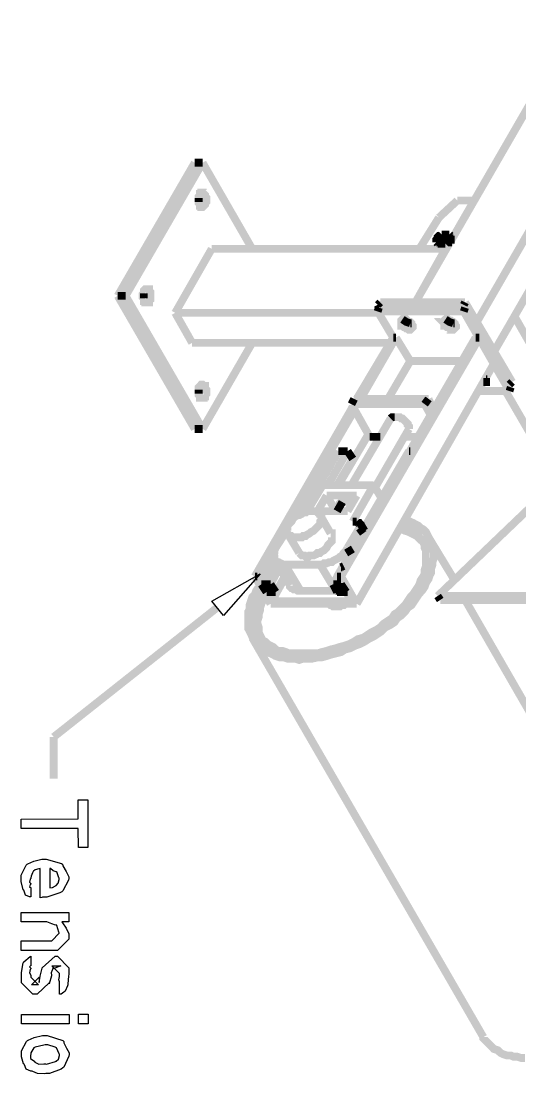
# Model space of a CAD drawing. Extents: x 0.1 to 11.6, y 0.3 to 16.3.
# Drawn here: x 2.053 to 2.69, y 10.21 to 11.554 of the extents above; entities that cross this region are included whole.
import ezdxf

# ---------------------------------------------------------------- set-up
doc = ezdxf.new("R2010")
doc.units = 0
doc.layers.get('0').update_dxf_attribs({"linetype": 'CONTINUOUS'})

msp = doc.modelspace()

# ---------------------------------------------------------------- linework, layer by layer
at = {"color": 0, "const_width": 0.01}
for points in [[(2.55664, 11.195), (3.87001, 13.4717)], [(2.63499, 11.17), (3.96332, 13.4717)], [(2.27501, 11.3733), (2.17665, 11.2033)], [(2.285, 11.3733), (2.18668, 11.2033)], [(2.285, 11.3733), (2.27501, 11.3733)], [(2.34831, 11.2633), (2.285, 11.3733)], [(2.28, 11.3233), (2.28, 11.3283)], [(2.61003, 11.325), (2.58664, 11.3033)], [(2.62999, 11.325), (2.61003, 11.325)], [(2.56168, 11.2633), (2.58664, 11.3033)], [(2.59, 11.2817), (2.58832, 11.28), (2.58664, 11.28), (2.58501, 11.2783), (2.58501, 11.2767), (2.58333, 11.275), (2.58333, 11.2733), (2.58333, 11.2717)], [(2.59999, 11.2817), (2.59, 11.2817)], [(2.595, 11.2717), (2.59668, 11.2733), (2.59831, 11.275), (2.59999, 11.275), (2.59999, 11.2767), (2.59999, 11.2783), (2.59999, 11.28), (2.59999, 11.2817)], [(2.595, 11.27), (2.59668, 11.2717), (2.59831, 11.2717), (2.59831, 11.2733), (2.59999, 11.275), (2.60167, 11.275), (2.60167, 11.2767), (2.60167, 11.2783), (2.60167, 11.28)], [(2.60167, 11.28), (2.59999, 11.2817)], [(2.25, 11.1816), (2.29665, 11.2633)], [(2.29665, 11.2633), (2.595, 11.2633)], [(2.55664, 11.195), (2.595, 11.2633)], [(2.58333, 11.2717), (2.58501, 11.27)], [(2.58333, 11.2717), (2.595, 11.2717)], [(2.58333, 11.2717), (2.58501, 11.27)], [(2.58501, 11.27), (2.58664, 11.27)], [(2.58501, 11.27), (2.595, 11.27)], [(2.595, 11.27), (2.595, 11.2717)], [(2.65668, 11.1317), (2.73665, 11.27)], [(2.18668, 11.2033), (2.17665, 11.2033)], [(2.17665, 11.2033), (2.27501, 11.0333)], [(2.18668, 11.2033), (2.285, 11.0333)], [(2.21001, 11.2), (2.21001, 11.2067)], [(2.51167, 11.195), (2.50836, 11.1917)], [(2.51167, 11.195), (2.62001, 11.195)], [(2.62001, 11.195), (2.61833, 11.1917)], [(2.62001, 11.195), (2.68001, 11.0933)], [(2.25, 11.1816), (2.50999, 11.1816)], [(2.27165, 11.1433), (2.25, 11.1816)], [(2.50999, 11.1883), (2.50836, 11.1917)], [(2.50836, 11.1917), (2.61833, 11.1917)], [(2.50999, 11.1883), (2.50836, 11.1833)], [(2.50836, 11.1833), (2.61833, 11.1833)], [(2.52832, 11.15), (2.50836, 11.1833)], [(2.50999, 11.1883), (2.62001, 11.1883)], [(2.61833, 11.1917), (2.67665, 11.09)], [(2.62001, 11.1883), (2.61833, 11.1833)], [(2.61833, 11.1833), (2.67665, 11.0817)], [(2.62001, 11.1883), (2.67833, 11.0866)], [(2.55333, 11.165), (2.55165, 11.165), (2.55003, 11.165), (2.54833, 11.165), (2.54665, 11.1667), (2.54497, 11.1667), (2.54335, 11.1683), (2.54167, 11.17), (2.53999, 11.1717), (2.53999, 11.1733)], [(2.53999, 11.1733), (2.54497, 11.17), (2.55003, 11.1683)], [(2.55003, 11.1683), (2.55165, 11.1683)], [(2.60835, 11.165), (2.60667, 11.165), (2.60499, 11.165), (2.60335, 11.165), (2.60167, 11.165), (2.59999, 11.1667), (2.59831, 11.1683), (2.59668, 11.17), (2.595, 11.1717), (2.595, 11.1733)], [(2.595, 11.1733), (2.59999, 11.17), (2.60499, 11.1683)], [(2.60499, 11.1683), (2.60667, 11.1683)], [(2.78, 11.0067), (2.68332, 11.1767)], [(2.58501, 10.82), (2.93832, 11.1583)], [(2.27165, 11.1433), (2.52501, 11.1433)], [(2.285, 11.0333), (2.34831, 11.1433)], [(2.63336, 11.15), (2.45665, 10.845)], [(2.63835, 11.15), (2.46164, 10.845)], [(2.52832, 11.15), (2.48167, 11.0717)], [(2.53168, 11.15), (2.48665, 11.0717)], [(2.52832, 11.15), (2.53168, 11.15)], [(2.53168, 11.15), (2.55003, 11.12)], [(2.63336, 11.15), (2.63835, 11.15)], [(2.63835, 11.15), (2.65668, 11.1166)], [(2.65668, 11.1166), (2.48167, 10.81)], [(2.55003, 11.12), (2.52165, 11.0717)], [(2.55003, 11.12), (2.61664, 11.12)], [(2.64333, 11.0933), (2.64665, 11.0933), (2.64665, 11.095), (2.64665, 11.0983)], [(2.64665, 11.0967), (2.64833, 11.0967)], [(2.68001, 11.0933), (2.67665, 11.09)], [(2.28, 11.0783), (2.28, 11.0833)], [(2.67665, 11.0817), (2.63835, 11.0817)], [(2.67165, 11.0817), (2.73833, 10.9667)], [(2.67833, 11.0866), (2.67665, 11.0817)], [(2.47667, 11.0617), (2.35167, 10.845)], [(2.47835, 11.0717), (2.47499, 11.065)], [(2.49832, 11.0233), (2.47499, 11.065)], [(2.47499, 11.065), (2.56836, 11.065)], [(2.47835, 11.0717), (2.57335, 11.0717)], [(2.57335, 11.0717), (2.56836, 11.065)], [(2.56836, 11.065), (2.57667, 11.05)], [(2.57335, 11.0717), (2.58003, 11.0566)], [(2.47835, 11.0566), (2.35499, 10.845)], [(2.53, 11.0483), (2.52669, 11.0483), (2.52501, 11.0467)], [(2.53, 11.0483), (2.53168, 11.0483), (2.535, 11.0483), (2.53668, 11.0483), (2.53836, 11.0467), (2.53999, 11.0467), (2.54167, 11.045), (2.54335, 11.0433), (2.54497, 11.0417), (2.54665, 11.04), (2.54665, 11.0384), (2.54833, 11.0367), (2.54833, 11.035), (2.54833, 11.0333)], [(2.52501, 11.0467), (2.47499, 10.9616)], [(2.285, 11.0333), (2.27501, 11.0333)], [(2.49669, 11.0267), (2.45833, 10.9616)], [(2.51167, 11.0233), (2.49832, 11.0233)], [(2.50499, 10.9583), (2.54833, 11.0333)], [(2.56, 11.0233), (2.54167, 11.0233)], [(2.41336, 10.9267), (2.45833, 11.005)], [(2.47, 11.005), (2.44499, 10.9616)], [(2.47667, 10.995), (2.45665, 10.9616)], [(2.45833, 11.005), (2.47, 11.005)], [(2.47667, 10.995), (2.47, 11.005)], [(2.49001, 10.905), (2.54833, 11.005)], [(2.54833, 11.005), (2.55003, 11.005)], [(2.41835, 10.9283), (2.43832, 10.9616)], [(2.50331, 10.9616), (2.43832, 10.9616)], [(2.50331, 10.9616), (2.47667, 10.915)], [(2.51335, 10.945), (2.50331, 10.9616)], [(2.44336, 10.9483), (2.43164, 10.9283)], [(2.48167, 10.9483), (2.44336, 10.9483)], [(2.45503, 10.9283), (2.44336, 10.9483)], [(2.46332, 10.94), (2.45665, 10.9283)], [(2.46001, 10.935), (2.46001, 10.9367), (2.46001, 10.9383), (2.46164, 10.94), (2.46332, 10.94), (2.46332, 10.9417), (2.465, 10.9417), (2.46669, 10.9417), (2.46832, 10.9417), (2.47168, 10.9417), (2.47331, 10.94), (2.47499, 10.94), (2.47667, 10.9383)], [(2.47, 10.9283), (2.48167, 10.9483)], [(2.43164, 10.9283), (2.47, 10.9283)], [(2.35667, 10.8333), (2.35667, 10.8317), (2.35335, 10.8267), (2.35167, 10.8217), (2.34831, 10.8184), (2.34668, 10.8133), (2.345, 10.8083), (2.345, 10.8033), (2.34332, 10.8), (2.34332, 10.795), (2.34332, 10.7917), (2.34332, 10.7867), (2.34332, 10.7833), (2.34332, 10.7783), (2.345, 10.775), (2.34668, 10.7717), (2.34831, 10.7683), (2.34999, 10.765), (2.35167, 10.7617), (2.35499, 10.7584), (2.35667, 10.755), (2.36003, 10.7533), (2.36333, 10.75), (2.36664, 10.7483), (2.37169, 10.7467), (2.375, 10.745), (2.37831, 10.7433), (2.38336, 10.7416), (2.38835, 10.7416), (2.39333, 10.74), (2.39833, 10.74), (2.40332, 10.74), (2.40831, 10.7383), (2.41336, 10.74), (2.41997, 10.74), (2.42503, 10.74), (2.43164, 10.7416), (2.43668, 10.7416), (2.44336, 10.7433), (2.44835, 10.745), (2.45503, 10.7467), (2.46164, 10.7483), (2.46669, 10.7517), (2.47331, 10.7533), (2.47999, 10.7567), (2.48503, 10.7584), (2.49164, 10.7617), (2.49669, 10.765), (2.50331, 10.7683), (2.50836, 10.7717), (2.51335, 10.775), (2.51833, 10.78), (2.52501, 10.7833), (2.53, 10.7867), (2.53331, 10.7917), (2.53836, 10.795), (2.54335, 10.8), (2.54665, 10.805), (2.55165, 10.8083), (2.55501, 10.8133), (2.55832, 10.8184), (2.56168, 10.8233), (2.565, 10.8267), (2.56836, 10.8317), (2.56999, 10.8366), (2.57335, 10.8417), (2.57497, 10.8467), (2.57667, 10.85), (2.57667, 10.855), (2.57835, 10.86), (2.57835, 10.8633), (2.58003, 10.8683), (2.58003, 10.8733), (2.58003, 10.8767), (2.57835, 10.88), (2.57835, 10.885), (2.57667, 10.8883), (2.57497, 10.8917), (2.57335, 10.895), (2.57167, 10.8983), (2.56999, 10.9017), (2.56668, 10.905), (2.56332, 10.9067), (2.56, 10.91), (2.55664, 10.9117), (2.55333, 10.9134), (2.55003, 10.915), (2.54497, 10.9167), (2.54335, 10.9183)], [(2.44835, 10.9), (2.435, 10.9233)], [(2.47667, 10.915), (2.48167, 10.915)], [(2.48503, 10.9067), (2.48665, 10.9083), (2.48665, 10.91), (2.48665, 10.9117), (2.48503, 10.9134), (2.48335, 10.9134), (2.48167, 10.915)], [(2.36165, 10.8267), (2.36003, 10.825), (2.35835, 10.8217), (2.35667, 10.8167), (2.35499, 10.8117), (2.35335, 10.8083), (2.35335, 10.8033), (2.35167, 10.8), (2.35167, 10.795), (2.35167, 10.7917), (2.35167, 10.7867), (2.35335, 10.7833), (2.35335, 10.78), (2.35499, 10.7767), (2.35667, 10.7733), (2.35835, 10.77), (2.36003, 10.7667), (2.36165, 10.7633), (2.36501, 10.7617), (2.36833, 10.7584), (2.37169, 10.7567), (2.375, 10.755), (2.37831, 10.7517), (2.38167, 10.75), (2.38667, 10.75), (2.39165, 10.7483), (2.39501, 10.7467), (2.40001, 10.7467), (2.405, 10.7467), (2.41, 10.7467), (2.41499, 10.7467), (2.41997, 10.7467), (2.42665, 10.7467), (2.43164, 10.7467), (2.43668, 10.7483), (2.44336, 10.75), (2.44835, 10.7517), (2.45503, 10.7533), (2.46001, 10.755), (2.46669, 10.7567), (2.47168, 10.7584), (2.47835, 10.7617), (2.48335, 10.765), (2.49001, 10.7667), (2.49501, 10.77), (2.5, 10.7733), (2.50667, 10.7767), (2.51167, 10.78), (2.51665, 10.785), (2.52165, 10.7884), (2.52669, 10.7917), (2.53, 10.7967), (2.535, 10.8), (2.53999, 10.805), (2.54335, 10.8083), (2.54665, 10.8133), (2.55003, 10.8184), (2.55333, 10.8217), (2.55664, 10.8267), (2.56, 10.8317), (2.56168, 10.835), (2.56332, 10.84), (2.56668, 10.845), (2.56836, 10.8483), (2.56836, 10.8533), (2.56999, 10.8583), (2.56999, 10.8617), (2.56999, 10.8666), (2.56999, 10.87), (2.56999, 10.875), (2.56999, 10.8783), (2.56836, 10.8817), (2.56836, 10.885), (2.56668, 10.8883), (2.565, 10.8917), (2.56168, 10.895), (2.56, 10.8983), (2.55664, 10.9), (2.55501, 10.9033), (2.55165, 10.905), (2.54833, 10.9067), (2.54335, 10.9083), (2.53999, 10.91), (2.53836, 10.9117)], [(2.39333, 10.905), (2.37831, 10.8817)], [(2.39333, 10.9), (2.40831, 10.875)], [(2.40831, 10.875), (2.41, 10.8733), (2.41168, 10.8717), (2.41336, 10.8717), (2.41499, 10.8717), (2.41667, 10.87), (2.41997, 10.87), (2.42165, 10.8717), (2.42503, 10.8717), (2.42665, 10.8717), (2.43001, 10.8733), (2.43164, 10.875), (2.435, 10.875), (2.43668, 10.8767), (2.44, 10.8783), (2.44168, 10.88), (2.44336, 10.8817), (2.44499, 10.885), (2.44667, 10.8867), (2.44835, 10.8883), (2.44997, 10.89), (2.44997, 10.8917), (2.44997, 10.8933), (2.44997, 10.8967), (2.44997, 10.8983), (2.44997, 10.9), (2.44835, 10.9)], [(2.47, 10.8817), (2.48503, 10.9067)], [(2.49001, 10.9), (2.48503, 10.9067)], [(2.49164, 10.9033), (2.48665, 10.9117)], [(2.53668, 10.9067), (2.53999, 10.905), (2.54335, 10.9033), (2.54833, 10.9017), (2.55165, 10.9), (2.55501, 10.8983), (2.55832, 10.8967), (2.56168, 10.8933), (2.56332, 10.8917), (2.56668, 10.8883), (2.56668, 10.8867)], [(2.60667, 10.84), (2.57335, 10.895)], [(2.37831, 10.8817), (2.37668, 10.8783), (2.37668, 10.8767), (2.37668, 10.875), (2.375, 10.8717), (2.37668, 10.87), (2.37668, 10.8683), (2.37668, 10.8666), (2.37831, 10.865), (2.37999, 10.8633), (2.38167, 10.8633), (2.38336, 10.8617), (2.38499, 10.8617), (2.38835, 10.86), (2.38997, 10.86)], [(2.435, 10.86), (2.43832, 10.86), (2.44, 10.8617), (2.44336, 10.8617), (2.44667, 10.8633), (2.44997, 10.8633), (2.45167, 10.865), (2.45503, 10.8666), (2.45833, 10.8683), (2.46001, 10.87), (2.46332, 10.8717), (2.465, 10.875), (2.46669, 10.8767), (2.46832, 10.8783), (2.47, 10.8817)], [(2.47, 10.8817), (2.47499, 10.8733)], [(2.36003, 10.835), (2.37831, 10.865)], [(2.37668, 10.8666), (2.39665, 10.8333)], [(2.38997, 10.86), (2.435, 10.86)], [(2.38997, 10.86), (2.41, 10.8267)], [(2.45503, 10.8267), (2.435, 10.86)], [(2.38336, 10.8567), (2.37169, 10.835)], [(2.45167, 10.835), (2.46332, 10.8567)], [(2.465, 10.8583), (2.46164, 10.8567)], [(2.46164, 10.8567), (2.46332, 10.8567)], [(2.37169, 10.81), (2.35167, 10.845)], [(2.35167, 10.845), (2.35499, 10.845)], [(2.35499, 10.845), (2.37332, 10.8133)], [(2.37169, 10.835), (2.36003, 10.835)], [(2.36664, 10.825), (2.36003, 10.835)], [(2.37831, 10.825), (2.37169, 10.835)], [(2.38997, 10.8433), (2.37332, 10.8133)], [(2.38997, 10.845), (2.37831, 10.825)], [(2.41, 10.8267), (2.40668, 10.8267), (2.405, 10.8283), (2.40169, 10.8283), (2.40001, 10.83), (2.39833, 10.83), (2.39665, 10.8317), (2.39665, 10.8333)], [(2.46164, 10.835), (2.45167, 10.835)], [(2.45665, 10.825), (2.45167, 10.835)], [(2.47499, 10.8133), (2.45665, 10.845)], [(2.45665, 10.845), (2.46164, 10.845)], [(2.46164, 10.845), (2.48167, 10.81)], [(2.46164, 10.8366), (2.46164, 10.835)], [(2.46832, 10.825), (2.46164, 10.835)], [(2.36003, 10.7667), (2.35835, 10.77), (2.35667, 10.7733), (2.35667, 10.7767), (2.35667, 10.78), (2.35499, 10.785), (2.35499, 10.7884), (2.35667, 10.7933), (2.35667, 10.7967), (2.35835, 10.8017), (2.35835, 10.805), (2.36003, 10.81), (2.36165, 10.815), (2.36501, 10.8184), (2.36501, 10.82)], [(2.37831, 10.825), (2.36664, 10.825)], [(2.41, 10.8267), (2.45503, 10.8267)], [(2.45503, 10.8267), (2.45665, 10.8267)], [(2.46832, 10.825), (2.45665, 10.825)], [(2.46832, 10.825), (2.47, 10.825)], [(2.81999, 10.82), (2.58501, 10.82)], [(2.58832, 10.815), (2.58501, 10.82)], [(2.30333, 10.805), (2.095, 10.64)], [(2.48167, 10.81), (2.37169, 10.81)], [(2.37332, 10.8133), (2.47499, 10.8133)], [(2.44499, 10.81), (2.44667, 10.81), (2.44835, 10.8083), (2.44997, 10.8083), (2.45167, 10.8066), (2.45503, 10.8066), (2.45665, 10.8066), (2.46001, 10.8066), (2.46164, 10.8083), (2.465, 10.8083), (2.46669, 10.81), (2.46832, 10.81)], [(2.82335, 10.815), (2.58832, 10.815)], [(2.86664, 10.3867), (2.62001, 10.815)], [(2.34831, 10.7667), (2.64333, 10.2567)], [(2.095, 10.64), (2.095, 10.5866)], [(2.64333, 10.2567), (2.64333, 10.255), (2.64665, 10.2517), (2.64833, 10.25), (2.65169, 10.2467), (2.655, 10.2433), (2.65668, 10.2416), (2.66168, 10.24), (2.66499, 10.2367), (2.66835, 10.235), (2.67333, 10.2333), (2.67833, 10.2333), (2.68164, 10.2317), (2.68668, 10.2317), (2.69168, 10.23), (2.69667, 10.23)]]:
    msp.add_lwpolyline(points, dxfattribs=at)
for points in [[(2.28168, 11.32), (2.28168, 11.3184), (2.28331, 11.3184), (2.28331, 11.3167), (2.285, 11.3167), (2.28668, 11.3184), (2.28836, 11.32), (2.28836, 11.3217), (2.28999, 11.3233), (2.28999, 11.325), (2.28999, 11.3267), (2.28999, 11.3283), (2.28836, 11.33), (2.28836, 11.3317), (2.28668, 11.3333), (2.285, 11.3333), (2.285, 11.335), (2.28331, 11.335), (2.28331, 11.3333), (2.28168, 11.3333), (2.28168, 11.3317), (2.28, 11.33), (2.28, 11.3283), (2.28, 11.325), (2.28, 11.3233), (2.28, 11.3217), (2.28168, 11.32)], [(2.21001, 11.1967), (2.21164, 11.1967), (2.21164, 11.195), (2.21332, 11.195), (2.215, 11.195), (2.21669, 11.195), (2.21669, 11.1967), (2.21832, 11.1983), (2.21832, 11.2), (2.21832, 11.2017), (2.21832, 11.2033), (2.21832, 11.205), (2.21832, 11.2067), (2.21832, 11.2083), (2.21669, 11.21), (2.21669, 11.2116), (2.215, 11.2116), (2.21332, 11.2116), (2.21164, 11.2116), (2.21001, 11.21), (2.21001, 11.2083), (2.21001, 11.2067), (2.20833, 11.205), (2.20833, 11.2033), (2.20833, 11.2017), (2.21001, 11.2), (2.21001, 11.1983), (2.21001, 11.1967)], [(2.54833, 11.16), (2.55003, 11.16), (2.55165, 11.1617), (2.55333, 11.1634), (2.55333, 11.165), (2.55165, 11.1667), (2.55165, 11.1683), (2.55003, 11.17), (2.54833, 11.17), (2.54665, 11.1717), (2.54497, 11.1733), (2.54335, 11.1733), (2.54167, 11.1733), (2.53999, 11.1733), (2.53836, 11.1717), (2.53836, 11.17), (2.53836, 11.1683), (2.53836, 11.1667), (2.53836, 11.165), (2.53999, 11.165), (2.54167, 11.1634), (2.54335, 11.1634), (2.54497, 11.1617), (2.54665, 11.1617), (2.54833, 11.16)], [(2.60335, 11.16), (2.60499, 11.16), (2.60667, 11.1617), (2.60835, 11.1634), (2.60835, 11.165), (2.60667, 11.1667), (2.60667, 11.1683), (2.60499, 11.17), (2.60335, 11.17), (2.60167, 11.1717), (2.59999, 11.1717), (2.59831, 11.1733), (2.59668, 11.1733), (2.595, 11.1733), (2.59332, 11.1717), (2.59332, 11.17), (2.59169, 11.17), (2.59332, 11.1683), (2.59332, 11.1667), (2.59332, 11.165), (2.595, 11.165), (2.59668, 11.1634), (2.59831, 11.1634), (2.59999, 11.1617), (2.60167, 11.1617), (2.60167, 11.16), (2.60335, 11.16)], [(2.28168, 11.075), (2.28168, 11.0733), (2.28331, 11.0733), (2.285, 11.0733), (2.28668, 11.0733), (2.28668, 11.075), (2.28836, 11.075), (2.28836, 11.0767), (2.28999, 11.0783), (2.28999, 11.08), (2.28999, 11.0817), (2.28999, 11.0833), (2.28836, 11.085), (2.28836, 11.0866), (2.28836, 11.0883), (2.28668, 11.0883), (2.285, 11.09), (2.28331, 11.09), (2.28168, 11.0883), (2.28, 11.0866), (2.28, 11.085), (2.28, 11.0833), (2.28, 11.0817), (2.28, 11.08), (2.28, 11.0783), (2.28, 11.0767), (2.28168, 11.075)], [(2.40001, 10.9183), (2.39833, 10.915), (2.39665, 10.9134), (2.39501, 10.9117), (2.39333, 10.91), (2.39333, 10.9083), (2.39333, 10.905), (2.39333, 10.9033), (2.39333, 10.9017), (2.39333, 10.9), (2.39333, 10.8983), (2.39501, 10.8983), (2.39665, 10.8967), (2.39833, 10.8967), (2.40001, 10.895), (2.40169, 10.895), (2.40332, 10.895), (2.40668, 10.895), (2.40831, 10.895), (2.41168, 10.895), (2.41336, 10.8967), (2.41667, 10.8967), (2.41835, 10.8983), (2.42165, 10.9), (2.42333, 10.9017), (2.42665, 10.9033), (2.42833, 10.905), (2.43001, 10.9067), (2.43164, 10.9083), (2.43332, 10.91), (2.435, 10.9117), (2.435, 10.915), (2.43668, 10.9167), (2.43668, 10.9183), (2.43668, 10.92), (2.43668, 10.9217), (2.435, 10.9233), (2.435, 10.925), (2.43332, 10.925), (2.43164, 10.9267), (2.43001, 10.9283), (2.42833, 10.9283), (2.42665, 10.9283), (2.42333, 10.9283), (2.42165, 10.9283), (2.41835, 10.9283), (2.41667, 10.9267), (2.41336, 10.9267), (2.41168, 10.925), (2.40831, 10.9233), (2.40668, 10.9233), (2.40332, 10.9217), (2.40169, 10.92), (2.40001, 10.9183)]]:
    msp.add_lwpolyline(points, close=True, dxfattribs=at)
at = {"color": 0}
for points in [[(2.29665, 10.8133), (2.35835, 10.8483), (2.31168, 10.795), (2.29665, 10.8133)], [(2.05333, 10.5352), (2.12625, 10.5354), (2.12625, 10.5597), (2.1384, 10.5597), (2.13861, 10.499), (2.12646, 10.499), (2.12625, 10.5233), (2.05333, 10.5231), (2.05333, 10.5352)], [(2.0656, 10.4476), (2.0656, 10.4359), (2.06413, 10.4357), (2.05903, 10.438), (2.05724, 10.4432), (2.05669, 10.4442), (2.05587, 10.4449), (2.05344, 10.4556), (2.05344, 10.4592), (2.05344, 10.4637), (2.05994, 10.4763), (2.06125, 10.4774), (2.0619, 10.4778), (2.06972, 10.4813), (2.07981, 10.4841), (2.08317, 10.4841), (2.0855, 10.484), (2.10482, 10.4785), (2.10618, 10.4774), (2.10656, 10.4755), (2.11079, 10.4683), (2.11421, 10.4616), (2.11421, 10.4594), (2.11376, 10.4573), (2.10678, 10.4434), (2.10531, 10.4422), (2.10297, 10.441), (2.08615, 10.4355), (2.08057, 10.4355), (2.07992, 10.4352), (2.07775, 10.4345), (2.07775, 10.4355), (2.07775, 10.4355), (2.07775, 10.472), (2.07607, 10.4717), (2.07124, 10.4704), (2.06917, 10.4686), (2.06862, 10.468), (2.06808, 10.4666), (2.06614, 10.4623), (2.0656, 10.46), (2.0656, 10.4592), (2.06483, 10.4584), (2.06401, 10.4548), (2.0656, 10.4528), (2.0656, 10.4522), (2.065, 10.4514), (2.06401, 10.4482), (2.0656, 10.4478), (2.0656, 10.4476)], [(2.0899, 10.4719), (2.0899, 10.4476), (2.08996, 10.4475), (2.09338, 10.4479), (2.09744, 10.4501), (2.09793, 10.4505), (2.09814, 10.4504), (2.10064, 10.4533), (2.10206, 10.458), (2.10206, 10.4596), (2.10146, 10.4601), (2.09912, 10.4677), (2.09858, 10.4683), (2.09799, 10.4679), (2.09429, 10.4691), (2.09076, 10.4719), (2.0899, 10.4719)], [(2.05354, 10.416), (2.11431, 10.416), (2.11431, 10.4038), (2.10542, 10.4038), (2.10601, 10.4025), (2.11079, 10.396), (2.11431, 10.3887), (2.11431, 10.3862), (2.11431, 10.3819), (2.09978, 10.3673), (2.09, 10.3673), (2.05354, 10.3673), (2.05354, 10.3795), (2.0874, 10.3795), (2.09239, 10.3795), (2.10215, 10.3893), (2.10215, 10.3901), (2.10157, 10.3908), (2.0989, 10.3992), (2.09825, 10.3999), (2.09739, 10.3995), (2.09239, 10.4012), (2.08604, 10.4038), (2.08393, 10.4038), (2.05354, 10.4038), (2.05354, 10.416)], [(2.06586, 10.36), (2.06586, 10.3478), (2.06538, 10.3478), (2.06429, 10.3464), (2.06586, 10.3447), (2.06586, 10.3441), (2.06511, 10.343), (2.06429, 10.3388), (2.06586, 10.336), (2.06586, 10.335), (2.06586, 10.3333), (2.07563, 10.3235), (2.07194, 10.3235), (2.06651, 10.3235), (2.07628, 10.3333), (2.07628, 10.3266), (2.07758, 10.3344), (2.0804, 10.3448), (2.0804, 10.3454), (2.0969, 10.36), (2.09993, 10.36), (2.11447, 10.3454), (2.11447, 10.3365), (2.11404, 10.3349), (2.11317, 10.3244), (2.11296, 10.3235), (2.11242, 10.3222), (2.10949, 10.3155), (2.10906, 10.3151), (2.10792, 10.3141), (2.10433, 10.3114), (2.10275, 10.3115), (2.10232, 10.3114), (2.10232, 10.3235), (2.10232, 10.3235), (2.10232, 10.3263), (2.10232, 10.3272), (2.10232, 10.3272), (2.1014, 10.3298), (2.10232, 10.3342), (2.10232, 10.3357), (2.10232, 10.3381), (2.09256, 10.3478), (2.09754, 10.3478), (2.10406, 10.3478), (2.09429, 10.3441), (2.09429, 10.3457), (2.09364, 10.343), (2.09289, 10.3422), (2.09158, 10.3389), (2.09229, 10.3358), (2.09212, 10.3348), (2.08931, 10.3246), (2.08931, 10.3259), (2.07389, 10.3114), (2.07303, 10.3114), (2.06825, 10.3114), (2.05371, 10.3259), (2.05371, 10.335), (2.05371, 10.3394), (2.05621, 10.3514), (2.05675, 10.3524), (2.05697, 10.3529), (2.06483, 10.3597), (2.06586, 10.36)], [(2.05382, 10.2858), (2.11458, 10.2858), (2.11458, 10.2737), (2.05382, 10.2737), (2.05382, 10.2858)], [(2.12674, 10.286), (2.13889, 10.286), (2.13889, 10.2739), (2.12674, 10.2739), (2.12674, 10.286)], [(2.08421, 10.259), (2.08664, 10.2589), (2.10678, 10.2523), (2.10807, 10.251), (2.10807, 10.2493), (2.11133, 10.2427), (2.11458, 10.2367), (2.11458, 10.2347), (2.11415, 10.2325), (2.10786, 10.2185), (2.10656, 10.2173), (2.10433, 10.216), (2.08968, 10.2104), (2.08485, 10.2104), (2.08274, 10.2097), (2.07449, 10.2101), (2.06836, 10.2129), (2.06728, 10.2134), (2.0656, 10.2131), (2.05979, 10.2158), (2.05783, 10.2214), (2.05729, 10.2223), (2.05643, 10.2227), (2.05382, 10.2317), (2.05382, 10.2347), (2.05382, 10.2391), (2.06033, 10.2512), (2.06164, 10.2523), (2.06228, 10.2527), (2.07015, 10.2562), (2.08068, 10.259), (2.08421, 10.259)], [(2.08421, 10.2468), (2.08247, 10.2466), (2.07129, 10.2441), (2.07053, 10.2436), (2.0695, 10.243), (2.06597, 10.2368), (2.06597, 10.2347), (2.06526, 10.2338), (2.06554, 10.2293), (2.06976, 10.2266), (2.07053, 10.226), (2.07096, 10.2248), (2.07596, 10.2222), (2.08247, 10.2225), (2.08464, 10.2225), (2.08583, 10.222), (2.09711, 10.2255), (2.09787, 10.226), (2.09819, 10.2259), (2.10097, 10.2287), (2.10243, 10.2332), (2.10243, 10.2347), (2.10183, 10.2352), (2.09864, 10.2431), (2.09787, 10.2436), (2.0969, 10.2441), (2.08735, 10.2468), (2.08421, 10.2468)]]:
    msp.add_lwpolyline(points, close=True, dxfattribs=at)

doc.saveas('drawing.dxf')
